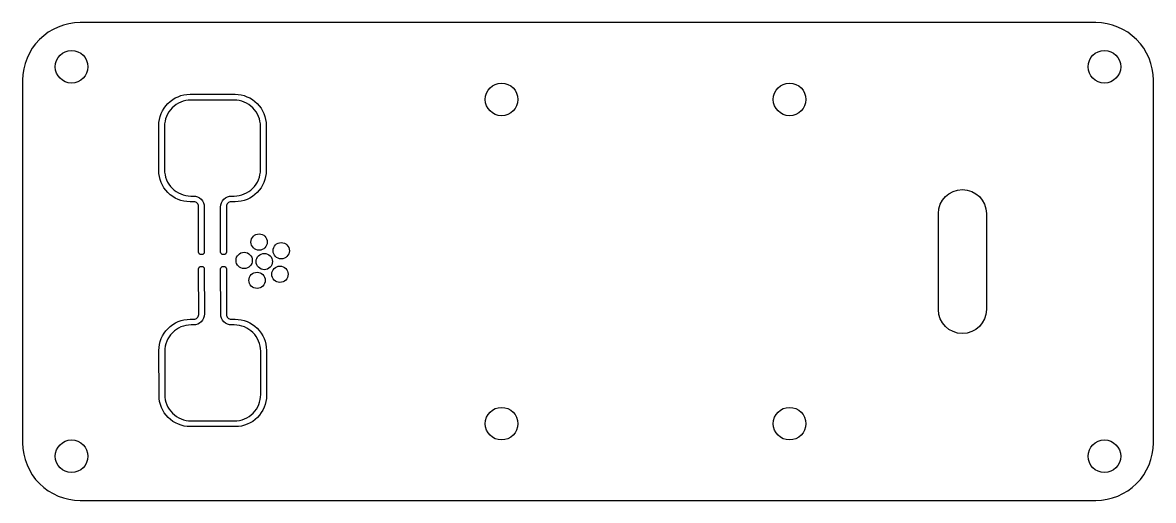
# Model space of a CAD drawing. Header units: millimetres. Extents: x -63 to 54, y -25 to 25.
import ezdxf

# ---------------------------------------------------------------- set-up
doc = ezdxf.new("R2010")
doc.units = ezdxf.units.MM
doc.layers.get('0').update_dxf_attribs({"linetype": 'CONTINUOUS'})

msp = doc.modelspace()

# ---------------------------------------------------------------- linework, layer by layer
for points in [[(48.42, -24.57, 0.414214), (54.42, -18.57), (54.42, 19.23, 0.414214), (48.42, 25.23), (-57.38, 25.23, 0.414214), (-63.38, 19.23), (-63.38, -18.57, 0.414214), (-57.38, -24.57)], [(-48.6, 9.91, 0.414214), (-45.85, 7.16), (-45.6, 7.16, -0.414214), (-44.45, 6.01), (-44.45, 1.31, -0.414214), (-44.7, 1.06), (-44.8, 1.06, -0.414214), (-45.05, 1.31), (-45.05, 6.08, 0.414214), (-45.53, 6.56), (-45.94, 6.56, -0.414214), (-49.2, 9.82), (-49.2, 14.51, -0.414214), (-45.94, 17.76), (-41.25, 17.76, -0.414214), (-38, 14.51), (-38, 9.82, -0.414214), (-41.25, 6.56), (-41.66, 6.56, 0.414214), (-42.15, 6.08), (-42.15, 1.31, -0.414214), (-42.4, 1.06), (-42.5, 1.06, -0.414214), (-42.75, 1.31), (-42.75, 6.01, -0.414214), (-41.6, 7.16), (-41.35, 7.16, 0.414214), (-38.6, 9.91), (-38.6, 14.41, 0.414214), (-41.35, 17.16), (-45.85, 17.16, 0.414214), (-48.6, 14.41)], [(37.02, 5.33), (37.02, -4.67, -1), (32.02, -4.67), (32.02, 5.33, -1)], [(-45.83, -6.28, 0.414214), (-48.58, -9.04), (-48.57, -13.54, 0.414214), (-45.82, -16.28), (-41.32, -16.28, 0.414214), (-38.57, -13.52), (-38.58, -9.02, 0.414214), (-41.33, -6.28), (-41.59, -6.28, -0.414214), (-42.74, -5.13), (-42.75, -0.43, -0.414214), (-42.5, -0.18), (-42.4, -0.18, -0.414214), (-42.15, -0.43), (-42.14, -5.19, 0.414214), (-41.65, -5.68), (-41.24, -5.68, -0.414214), (-37.98, -8.93), (-37.97, -13.61, -0.414214), (-41.22, -16.88), (-45.91, -16.88, -0.414214), (-49.17, -13.63), (-49.18, -8.95, -0.414214), (-45.93, -5.68), (-45.52, -5.68, 0.414214), (-45.04, -5.2), (-45.05, -0.43, -0.414214), (-44.8, -0.18), (-44.7, -0.18, -0.414214), (-44.45, -0.43), (-44.44, -5.13, -0.414214), (-45.58, -6.28)]]:
    msp.add_lwpolyline(points, format="xyb", close=True)
for centre, radius in [((-58.28, 20.63), 1.7), ((49.32, 20.63), 1.7), ((-13.48, 17.23), 1.7), ((16.52, 17.23), 1.7), ((-38.74, 2.36), 0.85), ((-40.3, 0.44), 0.85), ((-36.44, 1.46), 0.85), ((-38.2, 0.33), 0.85), ((-38.96, -1.63), 0.85), ((-36.57, -1), 0.85), ((-13.48, -16.57), 1.7), ((16.52, -16.57), 1.7), ((-58.28, -19.97), 1.7), ((49.32, -19.97), 1.7)]:
    msp.add_circle(centre, radius)

doc.saveas('drawing.dxf')
